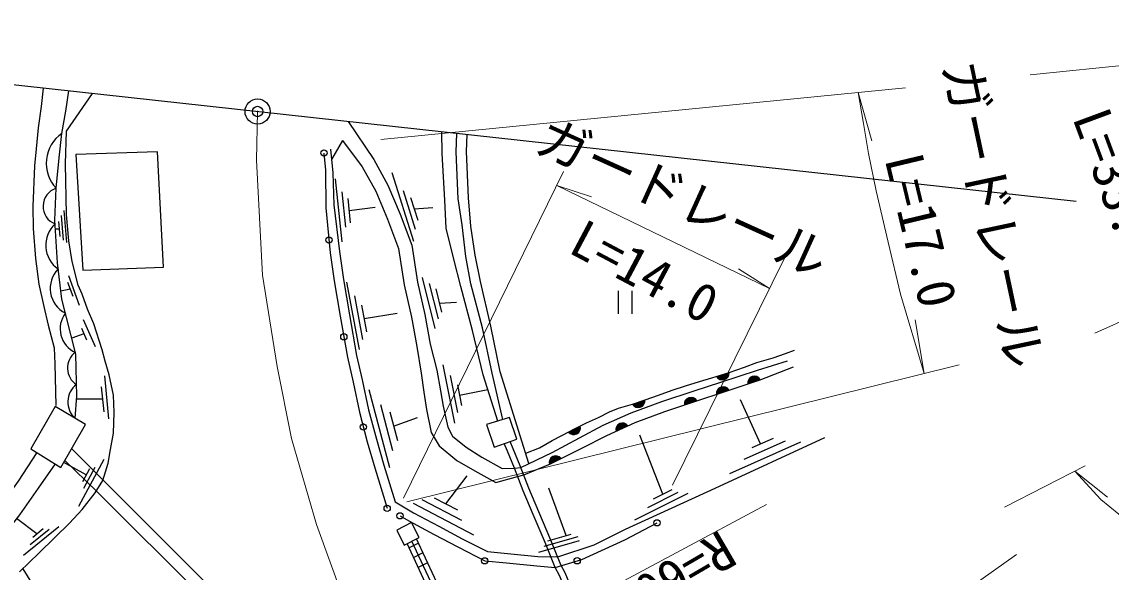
# Model space of a CAD drawing. Units: millimetres at full size, sheet at 1:1000; details may follow other scales. Extents: x 40000 to 680000, y 20000 to 380000.
# Drawn here: x 89946 to 142186, y 314124 to 340523 of the extents above; entities that cross this region are included whole.
import ezdxf
from ezdxf.enums import TextEntityAlignment as Align

# ---------------------------------------------------------------- set-up
doc = ezdxf.new("R2010")
doc.units = ezdxf.units.MM
doc.header["$LTSCALE"] = 1000
doc.header["$PDMODE"] = 32
doc.header["$PDSIZE"] = 500
doc.linetypes.add('CHAIN', pattern=[18.5, 12, -1.5, 3.5, -1.5])
for name, color, linetype, lineweight in [('M-BGD', 7, 'Continuous', 25), ('M-BMK', 2, 'CHAIN', 13), ('M-BMK-OTRS', 5, 'Continuous', 25), ('M-BMK-SRVR', 3, 'Continuous', 25), ('M-STR-HTXT', 7, 'Continuous', 13)]:
    doc.layers.add(name, color=color, linetype=linetype, lineweight=lineweight)
doc.layers.add('M-OTRS', color=6, linetype='Continuous')
doc.styles.add('ＭＳ ゴシック', font='')
doc.styles.get('ＭＳ ゴシック').set_extended_font_data('MS Gothic')

msp = doc.modelspace()

# ---------------------------------------------------------------- hatches: boundary and pattern name
at = {"layer": 'M-BGD'}
for points in [[(123263, 323521, 0.84072), (123860, 323706)], [(125355, 323358, 0.84072), (124762, 323159)], [(123855, 322855, 0.84072), (123261, 322657)], [(119224, 322190, 0.84072), (119817, 322390)], [(122313, 322344, 0.84072), (121720, 322145)], [(119010, 321138, 0.84072), (118441, 320879)], [(116163, 320848, 0.84072), (116718, 321136)], [(115807, 319577, 0.84072), (115247, 319297)]]:
    msp.add_hatch(color=256, dxfattribs=at).paths.add_polyline_path(points)

# ---------------------------------------------------------------- linework, layer by layer
for p, q in [((105321, 334834), (104799, 333918)), ((104979, 332997), (105291, 329964)), ((107688, 333287), (108736, 330006)), ((105295, 332373), (105470, 330671)), ((108226, 332424), (108815, 330581)), ((105580, 332045), (105699, 330885)), ((108592, 332100), (108941, 331007)), ((91840, 331231), (91936, 330056)), ((91970, 331478), (92096, 329941)), ((105640, 331465), (106884, 331625)), ((108767, 331554), (109650, 331609)), ((91714, 330938), (91772, 330224)), ((91743, 330581), (91560, 330570)), ((92186, 328360), (92704, 326936)), ((109147, 328260), (109760, 325818)), ((92266, 327701), (91819, 327596)), ((92143, 328038), (92389, 327364)), ((105524, 328042), (106123, 324802)), ((109480, 327963), (109904, 326273)), ((109801, 327709), (110079, 326600)), ((118536, 327627), (118536, 326509)), ((119203, 327627), (119203, 326509)), ((105901, 327380), (106289, 325282)), ((109974, 327021), (110784, 327080)), ((106239, 326925), (106476, 325646)), ((106357, 326286), (107940, 326547)), ((92893, 326250), (93457, 324957)), ((92925, 325552), (92346, 325344)), ((92804, 325829), (93046, 325275)), ((110135, 324064), (110688, 321270)), ((93906, 323549), (94111, 321484)), ((110490, 323558), (110842, 321777)), ((93758, 323012), (93876, 321824)), ((106590, 322892), (107573, 319148)), ((110832, 323114), (111029, 322123)), ((110931, 322618), (112286, 322893)), ((93817, 322418), (92569, 322419)), ((125374, 320280), (124410, 322394)), ((107144, 322161), (107722, 319960)), ((107597, 321815), (107957, 320443)), ((107777, 321129), (108919, 321540)), ((120684, 317871), (119589, 320697)), ((123895, 318858), (127307, 320372)), ((124589, 319549), (126565, 320426)), ((124969, 320100), (125996, 320556)), ((93848, 318541), (92342, 320049)), ((93038, 318791), (91962, 319385)), ((93522, 318019), (92016, 319479)), ((92678, 317286), (93901, 319543)), ((92868, 318476), (93208, 319105)), ((92922, 318155), (93469, 319166)), ((110280, 317405), (111302, 318740)), ((93848, 318541), (102243, 310149)), ((116057, 315884), (115220, 318159)), ((93522, 318019), (101735, 309829)), ((109721, 317699), (110839, 317111)), ((119339, 316642), (121893, 317915)), ((119967, 317235), (121417, 317957)), ((120232, 317646), (121136, 318096)), ((108710, 317440), (111609, 315914)), ((109135, 317612), (111025, 316617)), ((90662, 315964), (89696, 316695)), ((90025, 314935), (91728, 316311)), ((90351, 315455), (91261, 316191)), ((90468, 315807), (90972, 316215)), ((108639, 316504), (107926, 316141)), ((107926, 316141), (108289, 315428)), ((109002, 315791), (108639, 316504)), ((108289, 315428), (109002, 315791)), ((114472, 303157), (108646, 315610)), ((114694, 303270), (108868, 315723)), ((114734, 315085), (116683, 315649)), ((114988, 315367), (116627, 315841)), ((115171, 315628), (116292, 315952)), ((114249, 303043), (108423, 315496)), ((108963, 315521), (108517, 315294)), ((109183, 315050), (108738, 314823)), ((109404, 314579), (108958, 314352)), ((89992, 314288), (92184, 310756))]:
    msp.add_line(p, q, dxfattribs=at)
for points in [[(89837, 314140), (90767, 315033), (91525, 315782), (92226, 316483), (92847, 317132), (93467, 317933), (93840, 318516), (94083, 319360), (94199, 320009), (94345, 320787), (94369, 321783), (94339, 322609), (94132, 323586), (93944, 324242), (93799, 324794), (93404, 326032), (93100, 326743), (92840, 327452), (92657, 327890), (92364, 329022), (92202, 330022), (92087, 331273), (92049, 333716), (92082, 335280), (93344, 337087)], [(90973, 337347), (90882, 336462), (90736, 335444), (90631, 334423), (90558, 333613), (90469, 331663), (90494, 330609), (90599, 329177), (90761, 327945), (91004, 326868), (91215, 325978), (91498, 324885), (91531, 324115), (91571, 322117)], [(92505, 321505), (92579, 322562), (92540, 324586), (91865, 327217), (91653, 328965), (91535, 331013), (91594, 332537), (91733, 333992), (91869, 335172), (92059, 336236), (92209, 337212)], [(105593, 335744), (106822, 333919), (107503, 332686), (108086, 331295), (108642, 329811), (108922, 328038), (109276, 326486), (109525, 325066), (109848, 323807), (110024, 322827), (110147, 322092), (110369, 321073), (110605, 320654), (111257, 320126), (112009, 319643), (112978, 319095), (113566, 319109), (113871, 319153), (115378, 319871), (116687, 320572), (117826, 321169), (119161, 321768), (120645, 322313), (122187, 322819), (123459, 323238), (125229, 323807), (126658, 324259)], [(112777, 321371), (112063, 323588), (111555, 325715), (111000, 327826), (110661, 329136), (110299, 330620), (110239, 331973), (110106, 334207), (110093, 335251)], [(113018, 321444), (112508, 323669), (112040, 325837), (111484, 327953), (111241, 329270), (111063, 330782), (110872, 332027), (110777, 334291), (110800, 335173)], [(114262, 319339), (112878, 323741), (112437, 325923), (111938, 328060), (111683, 329331), (111481, 330718), (111370, 332075), (111278, 334295), (111299, 335119)], [(104743, 334418), (104869, 333284), (104909, 331738), (105177, 329502), (105376, 328161), (105660, 326475), (106001, 324520), (106275, 323343), (106575, 321905), (106948, 320502), (107302, 319254), (107846, 317492), (108723, 316980), (109940, 316336), (111065, 315733), (112272, 315112), (113237, 315024), (114686, 314877), (115646, 314856)], [(105321, 334834), (106275, 333565), (106917, 332403), (107482, 331055), (108010, 329644), (108283, 327915), (108638, 326357), (108884, 324955), (109103, 323672), (109227, 322752), (109350, 321926), (109573, 320824), (109966, 320191), (110810, 319481), (111666, 318989), (112674, 318432), (113721, 318713), (114012, 318794), (115297, 319322), (116803, 320075), (118005, 320681), (119365, 321298), (120786, 321832), (122313, 322344), (123578, 322762), (125355, 323358), (126945, 323975)], [(104434, 334228), (104504, 333401), (104529, 331600), (104730, 329448), (104931, 328091), (105216, 326399), (105560, 324430), (105835, 323246), (106137, 321801), (106514, 320383), (106870, 319126), (107468, 317191)], [(114109, 319827), (114764, 320089), (115372, 320440), (115837, 320678), (116489, 321017), (117029, 321281), (117593, 321550), (118132, 321813), (118559, 321996), (119224, 322190), (119839, 322397), (120485, 322623), (121131, 322849), (121778, 323062), (122449, 323275), (123038, 323451), (123868, 323709), (124601, 323953), (125191, 324179), (125970, 324405), (126571, 324612), (126992, 324775)], [(121273, 301334), (120388, 303007), (119459, 305325), (118904, 306628), (118128, 308431), (117705, 309387), (117296, 310366), (116790, 311516), (116457, 312250), (116110, 313050), (115729, 313971), (115526, 314351), (115043, 315550), (114467, 316897), (113988, 318035), (113566, 319109), (113237, 319925), (113081, 320291)], [(121525, 301499), (120661, 303134), (119736, 305439), (119180, 306746), (118403, 308551), (117981, 309505), (117571, 310485), (117064, 311638), (116732, 312372), (116386, 313167), (116001, 314099), (115798, 314478), (115320, 315665), (114743, 317015), (114266, 318148), (113844, 319220), (113514, 320040), (113364, 320391)], [(115646, 314856), (117388, 315441), (118890, 316192), (123200, 318163), (128458, 320581)], [(90661, 319863), (89769, 318491), (88748, 317088), (87454, 315359), (86365, 314433), (84857, 313733), (83810, 313630), (82014, 313682), (81226, 313691)], [(91539, 319316), (90730, 318148), (89833, 316871), (88629, 315328), (87616, 314210), (86497, 313175), (85335, 312415), (83794, 311982), (82696, 311918), (81895, 311918)], [(108087, 316830), (108504, 316586), (109728, 315939), (110855, 315335), (112144, 314671), (113194, 314576), (114643, 314429), (115526, 314351)], [(115526, 314351), (116796, 314740), (118869, 315675), (120409, 316491)]]:
    msp.add_lwpolyline(points, dxfattribs=at)
for points in [[(92537, 334157), (92868, 328610), (96745, 328759), (96447, 334289)], [(91541, 322064), (90382, 320037), (91822, 319139), (93009, 321213)], [(112601, 320123), (113679, 320502), (113327, 321538), (112226, 321205)]]:
    msp.add_lwpolyline(points, close=True, dxfattribs=at)
for centre in [(104434, 334228), (104674, 330052), (105388, 325415), (106326, 321092), (107468, 317191), (108087, 316830), (120409, 316491), (112144, 314671), (116576, 314672)]:
    msp.add_circle(centre, 150, dxfattribs=at)
for centre, radius, start, end in [((92863, 333737), 1746, 124.7069, 223.3857), ((91871, 331674), 907, 107.8008, 248.9429), ((92480, 329805), 1385, 132.4117, 235.2176), ((92632, 327736), 1325, 135.3662, 243.2316), ((93025, 325802), 1242, 142.7722, 245.9981), ((93079, 323911), 941, 126.5173, 237.1121), ((123545, 323666), 318, 207.1629, 7.3806), ((125076, 323207), 318, 28.4238, 188.6415), ((93190, 322288), 1040, 126.7238, 228.7891), ((123575, 322705), 318, 28.3088, 188.5266), ((119503, 322342), 318, 208.5154, 8.7331), ((122034, 322193), 318, 28.4445, 188.6623), ((118748, 320959), 318, 34.2998, 194.5176), ((116416, 321040), 318, 217.3185, 17.5362), ((115551, 319388), 318, 36.4521, 196.6698)]:
    msp.add_arc(centre, radius, start, end, dxfattribs=at)
at = {"layer": 'M-BMK'}
msp.add_lwpolyline([(101252, 336220), (101205, 333889), (101485, 328369), (102185, 323989), (102882, 320533), (104082, 316412), (105345, 312937), (107707, 307795), (110238, 303371), (112094, 300261), (114093, 296914), (116550, 293338), (119454, 289830), (122334, 286841), (125342, 284073), (127842, 282002), (132258, 278961), (137817, 275908), (143417, 273428)], dxfattribs=at)
at = {"layer": 'M-BMK-OTRS'}
msp.add_line((62004, 340523), (140499, 331917), dxfattribs=at)
at = {"layer": 'M-BMK-SRVR'}
msp.add_circle((101252, 336220), 600, dxfattribs=at)
at = {"layer": 'M-OTRS'}
msp.add_point((101252, 336220), dxfattribs=at)
at = {"layer": 'M-STR-HTXT'}
for p, q in [((138292, 337973), (143742, 338538)), ((107166, 334878), (132316, 337357)), ((108247, 317678), (115926, 333337)), ((115601, 332673), (117265, 332121)), ((121156, 318304), (126523, 329193)), ((141406, 325589), (146710, 327970)), ((133220, 323657), (132789, 326227)), ((108408, 317493), (134896, 324074)), ((137076, 317243), (140938, 319223)), ((140447, 318972), (142011, 317725)), ((107707, 307795), (125649, 317366)), ((116592, 300091), (137636, 314969))]:
    msp.add_line(p, q, dxfattribs=at)
for points in [[(133220, 323657), (132080, 327452), (131486, 329949), (130919, 332412), (130548, 334205), (130307, 335652), (130045, 337133), (130706, 334811)], [(115601, 332673), (125803, 327733), (124316, 328677)], [(140447, 318972), (141686, 317617), (142980, 316555)]]:
    msp.add_lwpolyline(points, dxfattribs=at)

# ---------------------------------------------------------------- texts
at = {"layer": 'M-STR-HTXT', "style": 'ＭＳ ゴシック'}
for s, rotation, p in [('ガードレール', 281.976, (136527, 331293)), ('L=33.0', 290.353, (142467, 332740)), ('ガードレール', 335.634, (121653, 332084)), ('L=17.0', 283.438, (133075, 330521)), ('L=14.0', 332.071, (119813, 328550)), ('R=60', 210.222, (121754, 314131))]:
    msp.add_text(s, height=1833, rotation=rotation, dxfattribs=at).set_placement(p, align=Align.MIDDLE_CENTER)

doc.saveas('drawing.dxf')
